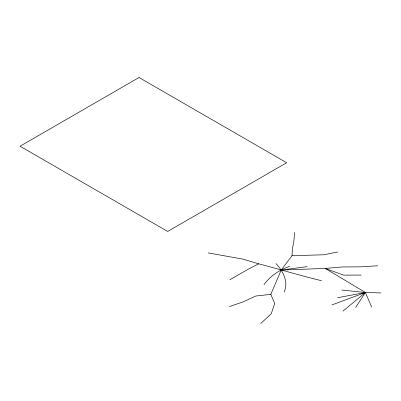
<?xml version="1.0" encoding="UTF-8"?>
<svg xmlns="http://www.w3.org/2000/svg" width="401" height="401" viewBox="0 0 401 401"><rect width="100%" height="100%" fill="white"/><g stroke="black" fill="none" stroke-linecap="round" stroke-linejoin="round"><path stroke-width="0.6" d="M260.755 323.482L271.201 313.818L274.705 303.507L270.825 294.354L281.191 270.053L292.003 255.718L292.439 248.625L293.848 241.512L294.585 232.44M284.144 292.073C288.805 281.913 283.001 271.051 276.018 263.587M355.702 307.402L365.406 292.494L380.95 292.92M263.973 284.725C270.294 275.783 279.572 269.878 289.788 266.279M342.99 311.101L365.406 292.494L371.642 307.066M229.923 279.713L248.871 268.83L258.715 263.833C279.692 269.297 300.424 275.642 321.502 280.68M331.943 304.92L365.406 292.494L325.266 268.429L281.191 270.053L307.281 266.635M229.537 306.539L243.367 301.793L255.798 296.028L270.825 294.354M337.697 251.988L323.792 254.77L292.003 255.718M337.522 297.737L365.406 292.494L341.873 290.068M377.747 265.763L360.649 266.85L342.494 266.951L325.266 268.429L343.552 275.126L361.09 275.076M208.144 252.901L242.891 259.126L258.715 263.833M139.047 77.518L20.05 146.22L167.673 231.447L286.67 162.746L139.047 77.518"/></g></svg>
